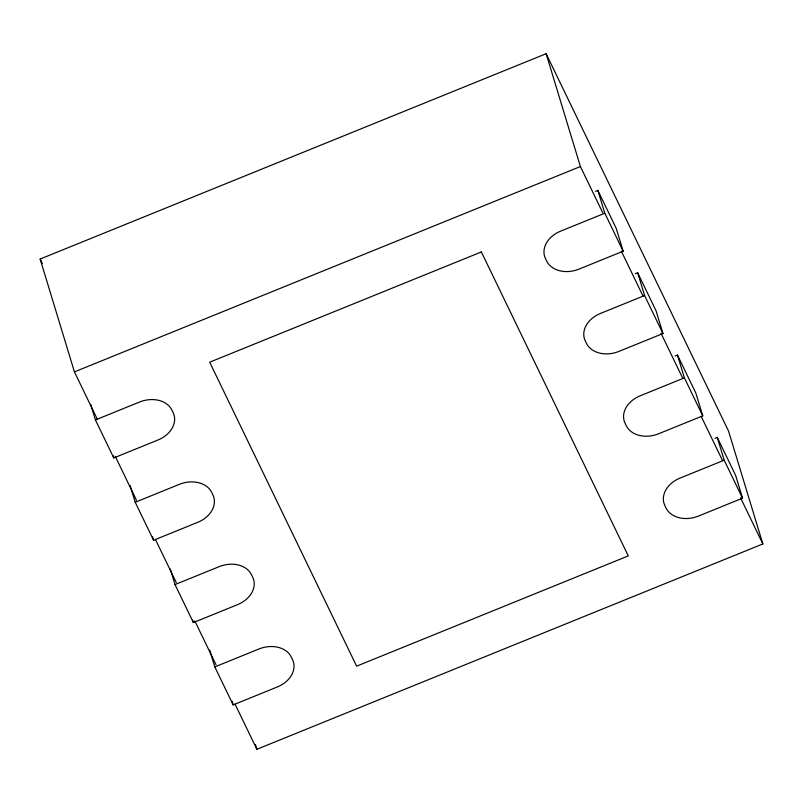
<?xml version="1.0" encoding="UTF-8"?>
<svg xmlns="http://www.w3.org/2000/svg" width="803" height="803" viewBox="0 0 803 803"><rect width="100%" height="100%" fill="white"/><g stroke="black" fill="none" stroke-linecap="round" stroke-linejoin="round"><path stroke-width="1.2" d="M97.304 419.196L74.428 371.879L40.15 259.048L546.13 53.711L728.572 431.121L762.85 543.952L256.87 749.289L235.088 704.221M74.428 371.879L580.408 166.542L546.13 53.711M595.555 191.365L597.874 190.421L616.242 228.413L623.168 251.209L579.023 269.125A25.726 19.593 -16.9 0 1 546.682 261.045A58.499 44.556 -16.9 0 1 544.645 256.468A25.726 19.593 -16.9 0 1 560.655 231.134L604.8 213.217L597.874 190.421M95.427 419.939L139.571 402.022A25.726 19.593 -16.9 0 1 171.912 410.102A58.489 44.536 -16.9 0 1 173.95 414.679A25.726 19.593 -16.9 0 1 157.94 440.014L113.795 457.931L95.427 419.939L90.689 404.341M635.344 273.693L637.672 272.749L656.041 310.741L662.957 333.536L618.812 351.443A25.726 19.593 -16.9 0 1 586.471 343.363A58.499 44.546 -16.9 0 1 584.443 338.786A25.726 19.593 -16.9 0 1 600.453 313.451L644.598 295.534L637.672 272.749M135.215 502.256L179.36 484.339A25.726 19.593 -16.9 0 1 211.701 492.43A58.478 44.536 -16.9 0 1 213.739 497.007A25.726 19.593 -16.9 0 1 197.729 522.331L153.584 540.248L135.215 502.256L130.116 485.464M675.142 356.01L677.461 355.067L695.83 393.058L702.755 415.854L658.611 433.771A25.726 19.593 -16.9 0 1 626.27 425.68A58.499 44.546 -16.9 0 1 624.232 421.103A25.726 19.593 -16.9 0 1 640.242 395.779L684.387 377.862L677.461 355.067M175.014 584.574L219.159 566.657A25.726 19.593 -16.9 0 1 251.5 574.747A58.478 44.536 -16.9 0 1 253.537 579.324A25.726 19.593 -16.9 0 1 237.527 604.659L193.382 622.576L175.014 584.574L170.276 568.986M714.931 438.328L717.26 437.384L735.628 475.376L742.544 498.171L698.399 516.088A25.726 19.593 -16.9 0 1 666.058 508.008A58.499 44.556 -16.9 0 1 664.031 503.431A25.726 19.593 -16.9 0 1 680.041 478.096L724.186 460.179L717.26 437.384M214.802 666.902L258.947 648.985A25.726 19.593 -16.9 0 1 291.288 657.065A58.478 44.536 -16.9 0 1 293.326 661.642A25.726 19.593 -16.9 0 1 277.316 686.977L233.171 704.893L214.802 666.902L209.703 650.099M604.8 213.217L623.168 251.209M644.598 295.534L662.957 333.536M684.387 377.862L702.755 415.854M724.186 460.179L742.544 498.171M580.408 166.542L602.742 212.735M621.261 251.038L643.042 296.096M661.01 333.275L682.791 378.343M701.31 416.647L722.549 460.581M740.527 497.76L762.85 543.952M40.15 259.048L42.328 263.555M115.271 456.375L136.51 500.309M155.571 539.746L176.269 582.556M194.788 620.86L216.027 664.794M255.414 744.491L256.87 749.289M232.077 701.29L233.171 704.893M192.65 620.167L193.382 622.576M152.49 536.655L153.584 540.248M113.062 455.532L113.795 457.931M481.358 251.951L209.683 362.203L356.622 666.159L628.287 555.907L481.358 251.951"/></g></svg>
